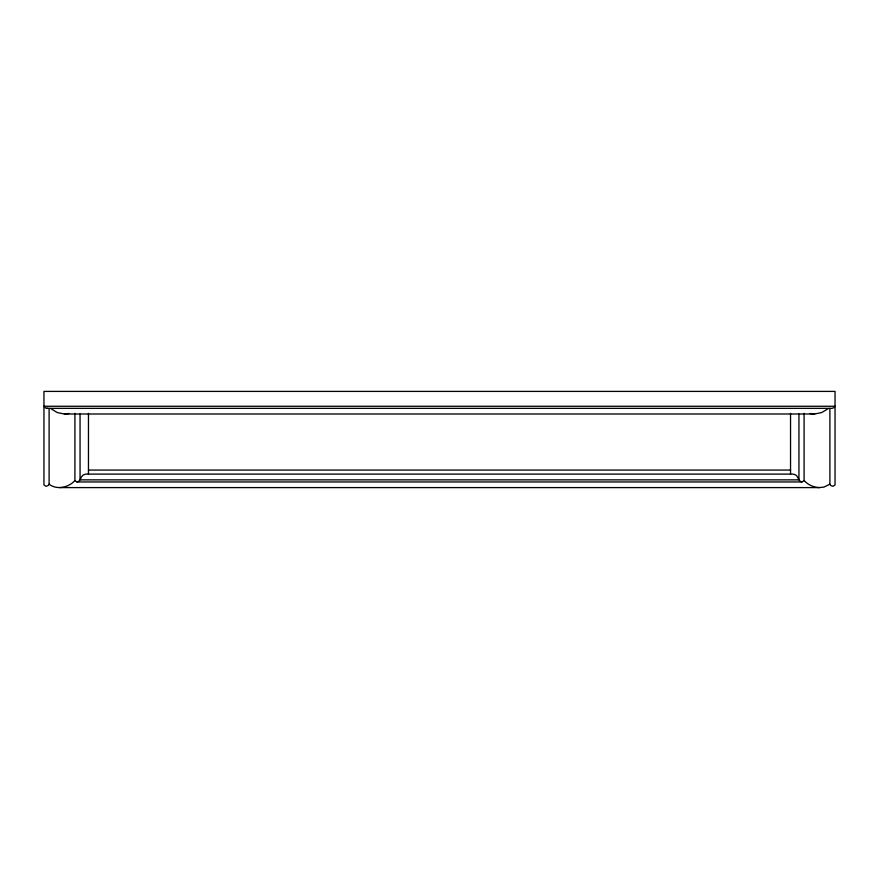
<?xml version="1.0" encoding="UTF-8"?>
<svg xmlns="http://www.w3.org/2000/svg" width="879" height="879" viewBox="0 0 879 879"><rect width="100%" height="100%" fill="white"/><g stroke="black" fill="none" stroke-linecap="round" stroke-linejoin="round"><path stroke-width="1.32" d="M49.103 408.339L49.103 484.219L48.081 485.604L45.983 486.307L43.95 484.944L43.95 391.408L835.05 391.408L835.05 484.944L833.017 486.307L830.919 485.604L829.897 484.219L829.897 408.339M804.098 413.361L804.098 480.582L802.066 481.945L76.934 481.945L74.902 480.582L74.902 413.361M74.902 480.582C68.584 487.548 56.926 490.262 49.103 484.219M828.062 408.724L821.678 412.57L814.635 413.998L64.365 413.998L57.322 412.57L50.938 408.724M829.897 484.219L823.92 487.087L819.349 487.592L59.651 487.592M76.934 481.945C81.34 481.67 80.253 474.924 84.9 474.385A12.031 8.427 -82 0 1 87.603 474.1L791.397 474.1A12.031 8.427 82 0 1 794.1 474.385C798.747 474.913 797.66 481.67 802.066 481.945M68.925 413.493L64.365 413.998M47.07 408.35L831.93 408.35L834.017 407.647L835.05 406.263L43.95 406.263L45.466 407.966L47.598 408.263M88.46 470.067L790.54 470.067M814.635 413.998L810.075 413.493M819.349 487.592C813.58 487.46 808.054 484.736 804.098 480.582M798.945 414.042L798.945 479.857L80.055 479.857L80.055 414.086M790.54 413.372L790.54 474.286M88.46 413.372L88.46 474.286"/></g></svg>
